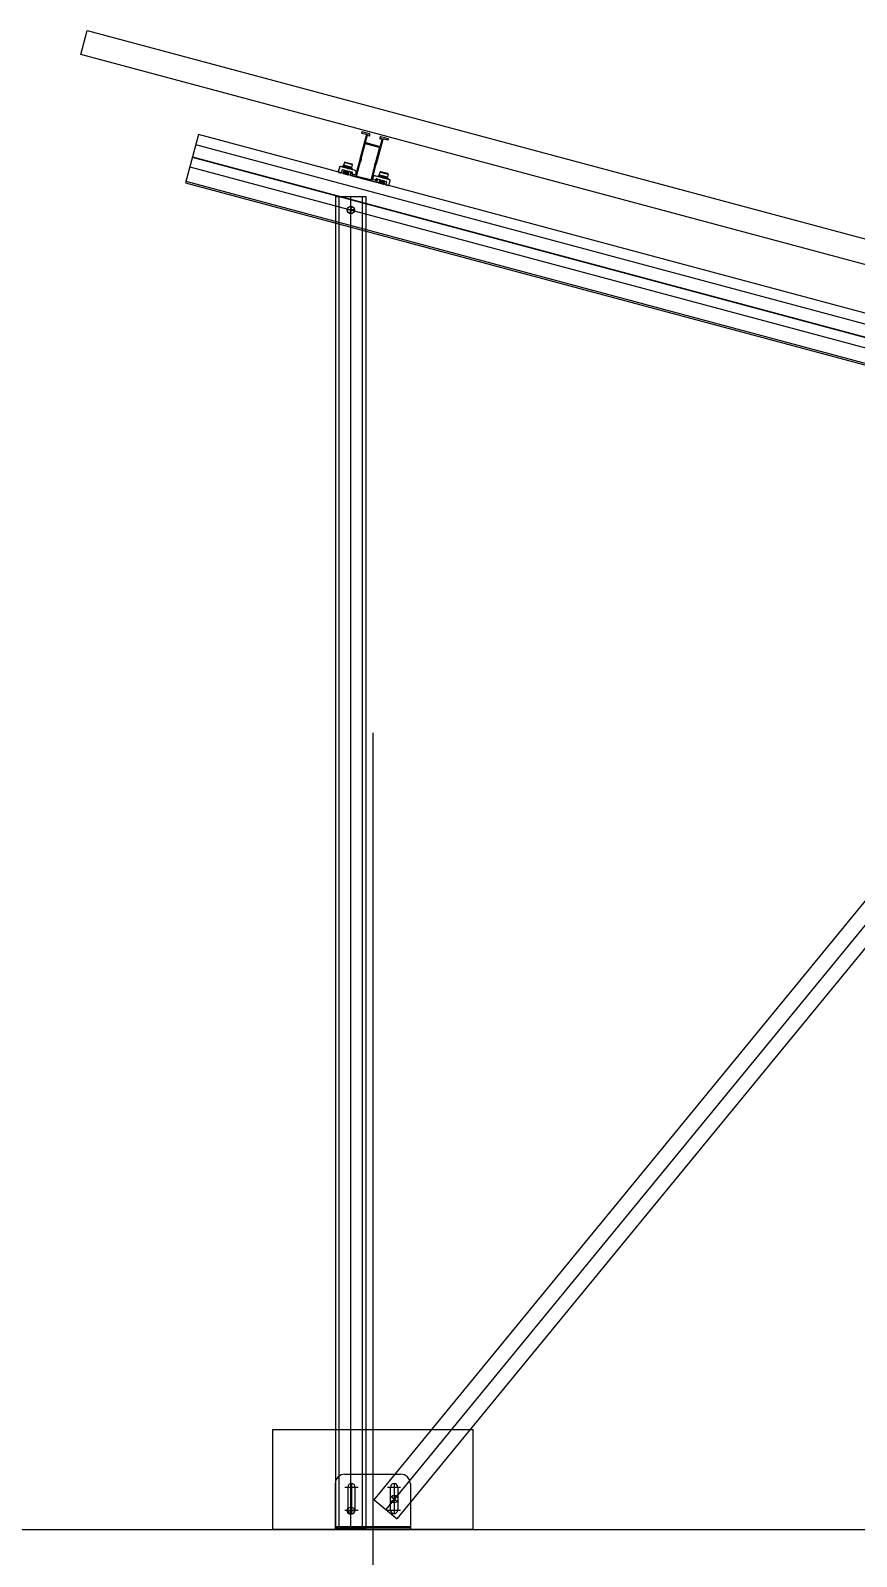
# Model space of a CAD drawing. Header units: millimetres. Extents: x -981 to 40050, y -7777 to 26000.
# Drawn here: x 18991 to 20228, y -6040 to -3753 of the extents above; entities that cross this region are included whole.
import ezdxf

# ---------------------------------------------------------------- set-up
doc = ezdxf.new("R2010")
doc.units = ezdxf.units.MM
doc.layers.add('SECTION', color=7, linetype='Continuous')

# ---------------------------------------------------------------- blocks, each defined once
blk = doc.blocks.new('TCR_PWA_TANK_ROOF_40X26_240_SIDE_SECTION')
for points in [[(5075.5, 2246.6), (7277.8, 1656.5), (7268.2, 1620.8), (5065.9, 2210.9), (5075.5, 2246.6)], [(5222.7, 2018.2), (9086.4, 982.9), (9105.8, 1055.4), (5242.1, 2090.7), (5222.7, 2018.2)], [(5494, 2090.7), (5484.1, 2053.6), (5484.1, 2053.5), (5484.2, 2053.5), (5484.3, 2053.4), (5484.3, 2053.4), (5484.3, 2053.3), (5484.3, 2053.2), (5484.3, 2053.1), (5484.2, 2053.1), (5484.1, 2053), (5484.1, 2053), (5484, 2053), (5483.9, 2053), (5478, 2031.1), (5477.9, 2030.7), (5477.6, 2030.5), (5477.2, 2030.3), (5476.8, 2030.4), (5473.2, 2031.3), (5473, 2031.4), (5472.8, 2031.5), (5472.7, 2031.7), (5472.5, 2031.8), (5472.5, 2032), (5472.4, 2032.2), (5472.4, 2032.4), (5472.4, 2032.6), (5472.7, 2033.5), (5472.7, 2033.6), (5472.7, 2033.7), (5472.7, 2033.8), (5472.7, 2033.9), (5472.6, 2034), (5472.5, 2034.1), (5472.4, 2034.1), (5472.3, 2034.2), (5471.4, 2034.4), (5471.3, 2034.4), (5471.2, 2034.4), (5471.1, 2034.4), (5471, 2034.4), (5470.9, 2034.3), (5470.9, 2034.2), (5470.8, 2034.1), (5470.8, 2034.1), (5469.9, 2030.7), (5469.8, 2030.5), (5469.8, 2030.3), (5469.9, 2030.1), (5470, 2029.9), (5470.1, 2029.8), (5470.2, 2029.6), (5470.4, 2029.5), (5470.6, 2029.5), (5508.6, 2019.3), (5508.8, 2019.2), (5509, 2019.2), (5509.2, 2019.3), (5509.4, 2019.4), (5509.5, 2019.5), (5509.7, 2019.6), (5509.8, 2019.8), (5509.9, 2020), (5510.8, 2023.3), (5510.8, 2023.5), (5510.7, 2023.7), (5510.6, 2023.9), (5510.4, 2024), (5509.4, 2024.2), (5509.3, 2024.2), (5509.2, 2024.2), (5509.2, 2024.2), (5509.1, 2024.2), (5509, 2024.1), (5508.9, 2024), (5508.9, 2024), (5508.8, 2023.9), (5508.6, 2022.9), (5508.4, 2022.5), (5508.1, 2022.3), (5507.7, 2022.2), (5507.3, 2022.2), (5503.7, 2023.2), (5503.5, 2023.2), (5503.3, 2023.3), (5503.2, 2023.5), (5503.1, 2023.6), (5503, 2023.8), (5502.9, 2024), (5502.9, 2024.2), (5503, 2024.4), (5508.8, 2046.3), (5508.7, 2046.4), (5508.7, 2046.5), (5508.6, 2046.6), (5508.6, 2046.7), (5508.7, 2046.8), (5508.8, 2046.9), (5508.9, 2046.9), (5509, 2046.9), (5518.9, 2084), (5519, 2084.2), (5519.2, 2084.3), (5519.4, 2084.4), (5519.5, 2084.3), (5526.1, 2082.6), (5526.3, 2082.6), (5526.5, 2082.6), (5526.6, 2082.8), (5526.7, 2082.9), (5526.9, 2083.7), (5526.9, 2083.9), (5526.9, 2084.1), (5526.8, 2084.2), (5526.6, 2084.3), (5515.6, 2087.3), (5515.2, 2087.3), (5514.8, 2087.2), (5514.5, 2086.9), (5514.3, 2086.6), (5513.9, 2085), (5513.9, 2084.9), (5513.9, 2084.8), (5513.9, 2084.7), (5514, 2084.6), (5514, 2084.6), (5514.1, 2084.5), (5514.2, 2084.4), (5514.3, 2084.4), (5514.9, 2084.3), (5514.9, 2084.2), (5515, 2084.3), (5515, 2084.3), (5515.1, 2084.3), (5515.1, 2084.3), (5515.2, 2084.4), (5515.2, 2084.4), (5515.2, 2084.5), (5515.3, 2084.7), (5515.3, 2084.7), (5515.3, 2084.8), (5515.4, 2084.8), (5515.4, 2084.8), (5515.5, 2084.9), (5515.5, 2084.9), (5515.6, 2084.9), (5515.6, 2084.9), (5516.8, 2084.6), (5517, 2084.5), (5517.1, 2084.3), (5517.2, 2084.2), (5517.2, 2084), (5514.4, 2073.6), (5514.3, 2073.4), (5514.2, 2073.3), (5514.1, 2073.1), (5513.9, 2073), (5513.8, 2072.9), (5513.6, 2072.9), (5513.4, 2072.9), (5513.2, 2072.9), (5493.5, 2078.2), (5493.3, 2078.3), (5493.1, 2078.4), (5493, 2078.5), (5492.9, 2078.7), (5492.8, 2078.8), (5492.7, 2079), (5492.7, 2079.2), (5492.8, 2079.4), (5495.5, 2089.7), (5495.6, 2089.9), (5495.8, 2090.1), (5495.9, 2090.1), (5496.1, 2090.1), (5497.3, 2089.8), (5497.4, 2089.7), (5497.5, 2089.7), (5497.5, 2089.5), (5497.5, 2089.4), (5497.5, 2089.2), (5497.5, 2089.1), (5497.5, 2089), (5497.6, 2088.9), (5497.7, 2088.9), (5498.3, 2088.7), (5498.5, 2088.7), (5498.6, 2088.8), (5498.8, 2088.9), (5498.9, 2089.1), (5499.3, 2090.6), (5499.3, 2090.8), (5499.3, 2091), (5499.3, 2091.2), (5499.2, 2091.4), (5499.1, 2091.5), (5498.9, 2091.7), (5498.8, 2091.8), (5498.6, 2091.8), (5487.6, 2094.8), (5487.5, 2094.8), (5487.4, 2094.8), (5487.3, 2094.8), (5487.2, 2094.7), (5487.1, 2094.7), (5487, 2094.6), (5487, 2094.5), (5486.9, 2094.4), (5486.7, 2093.7), (5486.7, 2093.5), (5486.8, 2093.3), (5486.9, 2093.1), (5487.1, 2093), (5493.7, 2091.3), (5493.8, 2091.2), (5494, 2091.1), (5494, 2090.9), (5494, 2090.7)], [(5238.1, 2075.7), (9101.8, 1040.4)], [(5508.3, 2049.9), (5513.8, 2070.3), (5513.8, 2070.5), (5513.8, 2070.6), (5513.8, 2070.8), (5513.7, 2071), (5513.6, 2071.2), (5513.4, 2071.3), (5513.3, 2071.4), (5513.1, 2071.5), (5492.8, 2076.9), (5492.4, 2076.9), (5492.1, 2076.8), (5491.8, 2076.6), (5491.6, 2076.2), (5486.1, 2055.8), (5486.2, 2054.3), (5485.9, 2052.8), (5485.4, 2051.3), (5484.6, 2050), (5479.1, 2029.7), (5479.1, 2029.6), (5479.1, 2029.4), (5479.2, 2029.2), (5479.2, 2029), (5479.4, 2028.8), (5479.5, 2028.7), (5479.7, 2028.6), (5479.8, 2028.5), (5500.1, 2023.1), (5500.5, 2023.1), (5500.9, 2023.2), (5501.2, 2023.4), (5501.4, 2023.8), (5506.8, 2044.1), (5506.7, 2045.6), (5507, 2047.1), (5507.5, 2048.6), (5508.3, 2049.9)], [(5229.2, 2042.4), (9092.9, 1007.1)], [(5233.1, 2056.9), (9096.8, 1021.6)], [(5233.2, 2057.3), (9096.9, 1022.1)], [(5452, 2035.5), (5452.1, 2035.7)], [(5452, 2035.5), (5452, 2034.9), (5452.1, 2034.3), (5452.5, 2033.9), (5453.1, 2033.6)], [(5452.3, 2035.9), (5452.2, 2035.9), (5452.2, 2035.9), (5452.1, 2035.8), (5452.1, 2035.7)], [(5452.3, 2035.9), (5452.5, 2036), (5452.6, 2036.1), (5452.7, 2036.2), (5452.7, 2036.3), (5452.8, 2036.5), (5452.7, 2036.6), (5452.7, 2036.7), (5452.6, 2036.8)], [(5452.4, 2037.1), (5452.7, 2038.1)], [(5452.4, 2037.1), (5452.4, 2037.1), (5452.5, 2037), (5452.5, 2036.9), (5452.6, 2036.8)], [(5453, 2038.3), (5452.9, 2038.3), (5452.8, 2038.3), (5452.7, 2038.2), (5452.7, 2038.1)], [(5453, 2038.3), (5453.1, 2038.4), (5453.2, 2038.5), (5453.3, 2038.6), (5453.4, 2038.7), (5453.4, 2038.9), (5453.4, 2039), (5453.3, 2039.1), (5453.2, 2039.2)], [(5453.1, 2039.6), (5453.4, 2040.5)], [(5453.1, 2039.6), (5453.1, 2039.5), (5453.1, 2039.4), (5453.1, 2039.3), (5453.2, 2039.2)], [(5453.6, 2040.8), (5453.5, 2040.7), (5453.4, 2040.7), (5453.4, 2040.6), (5453.4, 2040.5)], [(5453.6, 2040.8), (5453.8, 2040.8), (5453.9, 2040.9), (5454, 2041), (5454, 2041.1), (5454, 2041.3), (5454, 2041.4), (5454, 2041.6), (5453.8, 2041.7)], [(5453.7, 2042), (5453.8, 2042.2)], [(5453.7, 2042), (5453.7, 2041.9), (5453.7, 2041.8), (5453.8, 2041.7), (5453.8, 2041.7)], [(5455, 2042.9), (5454.8, 2043), (5454.6, 2043), (5454.5, 2042.9), (5454.3, 2042.8), (5454.1, 2042.7), (5454, 2042.6), (5453.9, 2042.4), (5453.8, 2042.2)], [(5476.3, 2037.2), (5455, 2042.9)], [(5457.7, 2037.6), (5456.8, 2034.2)], [(5457.7, 2043.1), (5457.5, 2042.5)], [(5457.5, 2042.5), (5457.5, 2042.4), (5457.5, 2042.3), (5457.6, 2042.3), (5457.6, 2042.2)], [(5457.5, 2042.5), (5473, 2038.3)], [(5457.7, 2043.2), (5457.7, 2043.2), (5457.7, 2043.2), (5457.7, 2043.1), (5457.7, 2043.1), (5457.7, 2043.1), (5457.7, 2043.1), (5457.7, 2043.1), (5457.7, 2043.1)], [(5457.9, 2043.2), (5457.9, 2043.2), (5457.9, 2043.2), (5457.8, 2043.2), (5457.8, 2043.2), (5457.8, 2043.2), (5457.8, 2043.2), (5457.8, 2043.2), (5457.7, 2043.2)], [(5473.1, 2039.1), (5457.7, 2043.2)], [(5473.1, 2038.9), (5457.7, 2043.1)], [(5458.3, 2037.9), (5458.2, 2037.9), (5458.1, 2037.9), (5458.1, 2037.9), (5458, 2037.9), (5457.9, 2037.8), (5457.8, 2037.7), (5457.8, 2037.6), (5457.7, 2037.6)], [(5473, 2039.2), (5457.9, 2043.2)], [(5472.8, 2034), (5458.3, 2037.9)], [(5459.9, 2044.5), (5459.4, 2043)], [(5459.4, 2043), (5459.4, 2042.9), (5459.5, 2042.8), (5459.5, 2042.8), (5459.6, 2042.7)], [(5459.4, 2043), (5465.4, 2041.4)], [(5461.1, 2048.7), (5459.7, 2044.8)], [(5472.2, 2041.4), (5459.7, 2044.8)], [(5460.5, 2035.8), (5459.8, 2035.6)], [(5459.8, 2035.6), (5459.8, 2035.5)], [(5459.8, 2035.6), (5467.5, 2033.6)], [(5459.8, 2035.5), (5460.3, 2035)], [(5459.8, 2035.5), (5467.5, 2033.4)], [(5460.1, 2044.7), (5460.1, 2044.7), (5460, 2044.7), (5460, 2044.7), (5460, 2044.7), (5459.9, 2044.6), (5459.9, 2044.6), (5459.9, 2044.6), (5459.9, 2044.5)], [(5465.8, 2042.9), (5459.9, 2044.5)], [(5460.7, 2036.6), (5460, 2036.4)], [(5460, 2036.4), (5460, 2036.3)], [(5460, 2036.4), (5467.7, 2034.4)], [(5460, 2036.3), (5460.5, 2035.8)], [(5460, 2036.3), (5467.7, 2034.2)], [(5460.6, 2037.3), (5460.2, 2037.2)], [(5460.2, 2037.2), (5460.2, 2037.1)], [(5460.2, 2037.2), (5468, 2035.1)], [(5460.2, 2037.1), (5460.7, 2036.6)], [(5460.2, 2037.1), (5467.9, 2035)], [(5460.5, 2035.8), (5467.1, 2034.1)], [(5460.7, 2036.6), (5467.3, 2034.8)], [(5462.3, 2049.3), (5461.9, 2049.3), (5461.6, 2049.2), (5461.3, 2049), (5461.1, 2048.7)], [(5472.9, 2045.5), (5461.1, 2048.7)], [(5462.3, 2049.3), (5472.2, 2046.6)], [(5464.9, 2040.3), (5464.9, 2040.2), (5464.9, 2040.1), (5465, 2040), (5465.1, 2039.9), (5465.2, 2039.9), (5465.3, 2040), (5465.4, 2040), (5465.5, 2040.1)], [(5464.9, 2040.2), (5465.4, 2040)], [(5465, 2040), (5465.3, 2039.9)], [(5465.4, 2041.4), (5465.4, 2041.4), (5465.4, 2041.4), (5465.4, 2041.4), (5465.4, 2041.3), (5465.4, 2041.3), (5465.4, 2041.3), (5465.4, 2041.3), (5465.4, 2041.3), (5465.3, 2041.3), (5465.3, 2041.3), (5465.3, 2041.3), (5465.3, 2041.3), (5465.3, 2041.3), (5465.3, 2041.2), (5465.3, 2041.2), (5465.3, 2041.2), (5465.3, 2041.2), (5465.3, 2041.2), (5465.2, 2041.2), (5465.2, 2041.2)], [(5465.4, 2041.4), (5465.8, 2042.9)], [(5465.7, 2041.1), (5465.7, 2041.1), (5465.7, 2041.1), (5465.7, 2041.1), (5465.7, 2041.1), (5465.7, 2041.1), (5465.7, 2041.1), (5465.8, 2041.1), (5465.8, 2041.1), (5465.8, 2041.2), (5465.8, 2041.2), (5465.8, 2041.2), (5465.8, 2041.2), (5465.8, 2041.2), (5465.8, 2041.2), (5465.8, 2041.2), (5465.8, 2041.3), (5465.8, 2041.3), (5465.8, 2041.3), (5465.8, 2041.3), (5465.8, 2041.3)], [(5465.8, 2043.2), (5465.8, 2043.2), (5465.8, 2043.2), (5465.8, 2043.1), (5465.8, 2043.1), (5465.8, 2043.1), (5465.8, 2043.1), (5465.8, 2043.1), (5465.8, 2043.1), (5465.8, 2043.1), (5465.8, 2043.1), (5465.8, 2043), (5465.8, 2043), (5465.8, 2043), (5465.8, 2043), (5465.8, 2043), (5465.8, 2043), (5465.8, 2043), (5465.8, 2043), (5465.8, 2042.9), (5465.8, 2042.9)], [(5465.8, 2041.3), (5466.3, 2042.8)], [(5465.8, 2041.3), (5471.5, 2039.8)], [(5466.3, 2042.8), (5466.3, 2042.8), (5466.3, 2042.9), (5466.3, 2042.9), (5466.3, 2042.9), (5466.3, 2042.9), (5466.3, 2042.9), (5466.3, 2042.9), (5466.3, 2042.9), (5466.3, 2043), (5466.3, 2043), (5466.3, 2043), (5466.3, 2043), (5466.2, 2043), (5466.2, 2043), (5466.2, 2043), (5466.2, 2043), (5466.2, 2043), (5466.2, 2043), (5466.2, 2043), (5466.2, 2043)], [(5471.9, 2041.3), (5466.3, 2042.8)], [(5468, 2035.1), (5467.7, 2035.4)], [(5471.3, 2039.6), (5471.3, 2039.6), (5471.4, 2039.6), (5471.4, 2039.6), (5471.4, 2039.6), (5471.5, 2039.7), (5471.5, 2039.7), (5471.5, 2039.7), (5471.5, 2039.8)], [(5471.5, 2039.8), (5471.9, 2041.3)], [(5471.9, 2041.3), (5471.9, 2041.4), (5471.9, 2041.5), (5471.9, 2041.5), (5471.8, 2041.5)], [(5472.9, 2045.5), (5472.9, 2045.8), (5472.8, 2046.2), (5472.6, 2046.4), (5472.2, 2046.6)], [(5472.2, 2041.4), (5472.9, 2045.5)], [(5472.7, 2038.2), (5472.7, 2038.2), (5472.8, 2038.2), (5472.8, 2038.2), (5472.9, 2038.2), (5472.9, 2038.2), (5472.9, 2038.3), (5472.9, 2038.3), (5473, 2038.3)], [(5473.1, 2039.1), (5473.1, 2039.1), (5473.1, 2039.1), (5473, 2039.1), (5473, 2039.1), (5473, 2039.1), (5473, 2039.2), (5473, 2039.2), (5473, 2039.2)], [(5473, 2038.3), (5473.1, 2038.9)], [(5473.1, 2038.9), (5473.1, 2038.9), (5473.1, 2039), (5473.1, 2039), (5473.1, 2039), (5473.1, 2039), (5473.1, 2039), (5473.1, 2039.1), (5473.1, 2039.1)], [(5478.4, 2033.6), (5478.5, 2034.8), (5478.1, 2035.8), (5477.3, 2036.7), (5476.3, 2037.2)], [(5223.4, 2020.6), (9087.1, 985.4)], [(5453.1, 2033.6), (5455, 2033.1)], [(5455, 2033.1), (5455.3, 2033.1), (5455.6, 2033.1), (5455.9, 2033.1), (5456.1, 2033.3), (5456.4, 2033.4), (5456.6, 2033.6), (5456.7, 2033.9), (5456.8, 2034.2)], [(5459, 2032.5), (5458.9, 2032.4)], [(5458.9, 2032.4), (5459.4, 2031.9)], [(5458.9, 2032.4), (5466.7, 2030.3)], [(5459.6, 2032.7), (5459, 2032.5)], [(5459, 2032.5), (5466.7, 2030.4)], [(5459.2, 2033.3), (5459.1, 2033.2)], [(5459.1, 2033.2), (5459.6, 2032.7)], [(5459.1, 2033.2), (5466.9, 2031.1)], [(5459.8, 2033.5), (5459.2, 2033.3)], [(5459.2, 2033.3), (5466.9, 2031.2)], [(5460, 2034.3), (5459.4, 2034.1)], [(5459.4, 2034.1), (5459.4, 2033.9)], [(5459.4, 2034.1), (5467.1, 2032)], [(5459.4, 2033.9), (5459.8, 2033.5)], [(5459.4, 2033.9), (5467.1, 2031.9)], [(5460.3, 2035), (5459.6, 2034.9)], [(5459.6, 2034.9), (5459.6, 2034.7)], [(5459.6, 2034.9), (5467.3, 2032.8)], [(5459.6, 2034.7), (5460, 2034.3)], [(5459.6, 2034.7), (5467.3, 2032.7)], [(5459.6, 2032.7), (5466.2, 2030.9)], [(5459.8, 2033.5), (5466.4, 2031.7)], [(5460, 2034.3), (5466.6, 2032.5)], [(5460.3, 2035), (5466.8, 2033.3)], [(5466.1, 2030.1), (5466.7, 2030.3)], [(5466.2, 2030.9), (5466.9, 2031.1)], [(5466.7, 2030.4), (5466.2, 2030.9)], [(5466.4, 2031.7), (5467.1, 2031.9)], [(5466.9, 2031.2), (5466.4, 2031.7)], [(5466.6, 2032.5), (5467.3, 2032.7)], [(5467.1, 2032), (5466.6, 2032.5)], [(5466.7, 2030.3), (5466.7, 2030.4)], [(5466.8, 2033.3), (5467.5, 2033.4)], [(5467.3, 2032.8), (5466.8, 2033.3)], [(5466.9, 2031.1), (5466.9, 2031.2)], [(5467.1, 2034.1), (5467.7, 2034.2)], [(5467.5, 2033.6), (5467.1, 2034.1)], [(5467.1, 2031.9), (5467.1, 2032)], [(5467.3, 2034.8), (5467.9, 2035)], [(5467.7, 2034.4), (5467.3, 2034.8)], [(5467.3, 2032.7), (5467.3, 2032.8)], [(5467.5, 2033.4), (5467.5, 2033.6)], [(5467.7, 2034.2), (5467.7, 2034.4)], [(5467.9, 2035), (5468, 2035.1)], [(5470, 2031), (5470.8, 2034.1)], [(5471.4, 2034.4), (5471.3, 2034.4), (5471.2, 2034.4), (5471.1, 2034.4), (5471, 2034.4), (5470.9, 2034.3), (5470.9, 2034.2), (5470.8, 2034.1), (5470.8, 2034.1)], [(5472.7, 2033.5), (5472.7, 2033.7), (5472.7, 2033.9), (5472.5, 2034.1), (5472.3, 2034.2)], [(5472.7, 2033.5), (5472.4, 2032.6)], [(5472.4, 2032.6), (5472.4, 2032.2), (5472.5, 2031.8), (5472.8, 2031.5), (5473.2, 2031.3)], [(5473.2, 2033.4), (5473.2, 2033.6), (5473.1, 2033.8), (5473, 2033.9), (5472.8, 2034)], [(5472.8, 2032), (5473.2, 2033.4)], [(5472.8, 2032), (5472.8, 2031.9), (5472.8, 2031.8), (5472.8, 2031.6), (5472.8, 2031.5)], [(5473.2, 2031.3), (5476.8, 2030.4)], [(5476.8, 2030.4), (5477, 2030.3), (5477.2, 2030.3), (5477.4, 2030.4), (5477.6, 2030.5), (5477.7, 2030.6), (5477.9, 2030.7), (5478, 2030.9), (5478, 2031.1)], [(5477.6, 2030.7), (5477.6, 2030.5), (5477.5, 2030.4)], [(5478.4, 2033.6), (5477.6, 2030.7)], [(5503, 2024.4), (5502.9, 2024.2), (5502.9, 2024), (5503, 2023.8), (5503.1, 2023.6), (5503.2, 2023.5), (5503.3, 2023.3), (5503.5, 2023.2), (5503.7, 2023.2)], [(5503.9, 2026.7), (5503.1, 2023.8)], [(5503.1, 2023.8), (5503.1, 2023.6), (5503.1, 2023.6)], [(5507.3, 2022.2), (5503.7, 2023.2)], [(5507.6, 2028.9), (5506.4, 2028.9), (5505.3, 2028.6), (5504.4, 2027.8), (5503.9, 2026.7)], [(5507.3, 2022.2), (5507.7, 2022.2), (5508.1, 2022.3), (5508.4, 2022.5), (5508.6, 2022.9)], [(5507.6, 2028.9), (5528.8, 2023.2)], [(5507.8, 2022.2), (5507.8, 2022.3), (5507.9, 2022.3), (5507.9, 2022.4), (5508, 2022.5)], [(5508, 2022.5), (5508.3, 2024)], [(5509, 2024.3), (5508.8, 2024.4), (5508.6, 2024.3), (5508.4, 2024.2), (5508.3, 2024)], [(5508.8, 2023.9), (5508.6, 2022.9)], [(5509.4, 2024.2), (5509.2, 2024.2), (5509.1, 2024.2), (5508.9, 2024), (5508.8, 2023.9)], [(5509, 2024.3), (5523.4, 2020.5)], [(5509.9, 2020), (5510.8, 2023.3)], [(5510.8, 2023.3), (5510.8, 2023.4), (5510.8, 2023.5), (5510.8, 2023.6), (5510.7, 2023.7), (5510.7, 2023.8), (5510.6, 2023.9), (5510.5, 2023.9), (5510.4, 2024)], [(5511, 2028.1), (5511.2, 2028.7)], [(5511, 2028.1), (5511, 2028.1), (5511, 2028.1), (5511, 2028), (5511, 2028), (5511.1, 2028), (5511.1, 2027.9), (5511.1, 2027.9), (5511.2, 2027.9)], [(5526.5, 2024), (5511, 2028.1)], [(5511.2, 2028.7), (5511.2, 2028.7), (5511.2, 2028.8), (5511.2, 2028.8), (5511.2, 2028.8), (5511.2, 2028.8), (5511.2, 2028.8), (5511.2, 2028.8), (5511.3, 2028.8)], [(5511.2, 2028.7), (5526.6, 2024.6)], [(5511.3, 2028.8), (5511.3, 2028.9), (5511.3, 2028.9), (5511.3, 2028.9), (5511.3, 2028.9), (5511.4, 2028.9), (5511.4, 2028.9), (5511.4, 2028.9), (5511.4, 2028.9)], [(5511.3, 2028.8), (5526.6, 2024.7)], [(5511.4, 2028.9), (5526.5, 2024.8)], [(5512.4, 2018), (5512.5, 2018.2)], [(5512.9, 2017.6), (5512.4, 2018)], [(5520.2, 2016), (5512.4, 2018)], [(5512.5, 2018.2), (5513.1, 2018.3)], [(5520.2, 2016.1), (5512.5, 2018.2)], [(5512.7, 2019), (5513.3, 2019.1)], [(5512.7, 2018.8), (5512.7, 2019)], [(5520.4, 2016.9), (5512.7, 2019)], [(5513.1, 2018.3), (5512.7, 2018.8)], [(5520.4, 2016.8), (5512.7, 2018.8)], [(5512.9, 2019.7), (5513.6, 2019.9)], [(5512.9, 2019.6), (5512.9, 2019.7)], [(5520.6, 2017.7), (5512.9, 2019.7)], [(5513.3, 2019.1), (5512.9, 2019.6)], [(5520.6, 2017.5), (5512.9, 2019.6)], [(5513, 2028.7), (5513.4, 2030.2)], [(5513, 2028.7), (5513, 2028.6), (5513, 2028.6), (5513, 2028.5), (5513, 2028.5), (5513, 2028.5), (5513, 2028.4), (5513.1, 2028.4), (5513.1, 2028.4)], [(5518.6, 2027.1), (5513, 2028.7)], [(5513.1, 2020.5), (5513.8, 2020.7)], [(5513.1, 2020.4), (5513.1, 2020.5)], [(5520.8, 2018.5), (5513.1, 2020.5)], [(5513.6, 2019.9), (5513.1, 2020.4)], [(5520.8, 2018.3), (5513.1, 2020.4)], [(5519.7, 2016.6), (5513.1, 2018.3)], [(5513.2, 2030.5), (5514.6, 2034.3)], [(5513.2, 2030.5), (5525.7, 2027.1)], [(5513.3, 2021.3), (5514, 2021.5)], [(5513.3, 2021.2), (5513.3, 2021.3)], [(5521, 2019.2), (5513.3, 2021.3)], [(5513.8, 2020.7), (5513.3, 2021.2)], [(5521, 2019.1), (5513.3, 2021.2)], [(5519.9, 2017.4), (5513.3, 2019.1)], [(5513.6, 2030.3), (5513.5, 2030.3), (5513.5, 2030.3), (5513.4, 2030.3), (5513.4, 2030.2)], [(5513.4, 2030.2), (5519.1, 2028.7)], [(5513.5, 2022.1), (5514.2, 2022.3)], [(5513.5, 2022), (5513.5, 2022.1)], [(5521.3, 2020), (5513.5, 2022.1)], [(5514, 2021.5), (5513.5, 2022)], [(5521.2, 2019.9), (5513.5, 2022)], [(5520.2, 2018.1), (5513.6, 2019.9)], [(5513.7, 2022.9), (5514.1, 2023)], [(5513.7, 2022.7), (5513.7, 2022.9)], [(5521.5, 2020.8), (5513.7, 2022.9)], [(5514.2, 2022.3), (5513.7, 2022.7)], [(5521.4, 2020.7), (5513.7, 2022.7)], [(5520.4, 2018.9), (5513.8, 2020.7)], [(5520.6, 2019.7), (5514, 2021.5)], [(5520.8, 2020.5), (5514.2, 2022.3)], [(5515.8, 2034.9), (5515.4, 2035), (5515.1, 2034.9), (5514.8, 2034.6), (5514.6, 2034.3)], [(5514.6, 2034.3), (5526.5, 2031.1)], [(5525.7, 2032.3), (5515.8, 2034.9)], [(5518.4, 2026), (5518.4, 2025.8), (5518.4, 2025.7), (5518.5, 2025.6), (5518.6, 2025.6), (5518.7, 2025.6), (5518.8, 2025.6), (5518.9, 2025.7), (5519, 2025.8)], [(5518.9, 2025.7), (5518.4, 2025.8)], [(5518.8, 2025.6), (5518.5, 2025.7)], [(5518.6, 2027.1), (5519.1, 2028.7)], [(5518.7, 2026.9), (5518.7, 2026.9), (5518.7, 2026.9), (5518.7, 2026.9), (5518.7, 2026.9), (5518.7, 2026.9), (5518.6, 2027), (5518.6, 2027), (5518.6, 2027), (5518.6, 2027), (5518.6, 2027), (5518.6, 2027), (5518.6, 2027), (5518.6, 2027.1), (5518.6, 2027.1), (5518.6, 2027.1), (5518.6, 2027.1), (5518.6, 2027.1), (5518.6, 2027.1), (5518.6, 2027.1), (5518.6, 2027.1)], [(5519.1, 2028.7), (5519.1, 2028.7), (5519.1, 2028.7), (5519.1, 2028.7), (5519.1, 2028.7), (5519.1, 2028.7), (5519.1, 2028.8), (5519.1, 2028.8), (5519.1, 2028.8), (5519.1, 2028.8), (5519.1, 2028.8), (5519.1, 2028.8), (5519.1, 2028.8), (5519.1, 2028.8), (5519.2, 2028.8), (5519.2, 2028.8), (5519.2, 2028.8), (5519.2, 2028.8), (5519.2, 2028.8), (5519.2, 2028.8), (5519.2, 2028.8)], [(5519.1, 2027), (5519.5, 2028.6)], [(5519.1, 2027), (5519.1, 2027), (5519.1, 2027), (5519.1, 2027), (5519.1, 2027), (5519.1, 2026.9), (5519.1, 2026.9), (5519.1, 2026.9), (5519.1, 2026.9), (5519.1, 2026.9), (5519.1, 2026.9), (5519.1, 2026.9), (5519.1, 2026.9), (5519.1, 2026.8), (5519.1, 2026.8), (5519.1, 2026.8), (5519.1, 2026.8), (5519.1, 2026.8), (5519.1, 2026.8), (5519.1, 2026.8), (5519.1, 2026.8)], [(5525, 2025.4), (5519.1, 2027)], [(5519.7, 2028.7), (5519.6, 2028.7), (5519.6, 2028.7), (5519.6, 2028.7), (5519.6, 2028.7), (5519.6, 2028.7), (5519.6, 2028.7), (5519.6, 2028.7), (5519.6, 2028.7), (5519.5, 2028.7), (5519.5, 2028.7), (5519.5, 2028.6), (5519.5, 2028.6), (5519.5, 2028.6), (5519.5, 2028.6), (5519.5, 2028.6), (5519.5, 2028.6), (5519.5, 2028.6), (5519.5, 2028.6), (5519.5, 2028.6), (5519.5, 2028.6)], [(5519.5, 2028.6), (5525.4, 2027)], [(5520.2, 2016), (5519.6, 2015.8)], [(5520.4, 2016.8), (5519.7, 2016.6)], [(5519.7, 2016.6), (5520.2, 2016.1)], [(5520.6, 2017.5), (5519.9, 2017.4)], [(5519.9, 2017.4), (5520.4, 2016.9)], [(5520.8, 2018.3), (5520.2, 2018.1)], [(5520.2, 2018.1), (5520.6, 2017.7)], [(5520.2, 2016.1), (5520.2, 2016)], [(5521, 2019.1), (5520.4, 2018.9)], [(5520.4, 2018.9), (5520.8, 2018.5)], [(5520.4, 2016.9), (5520.4, 2016.8)], [(5521.2, 2019.9), (5520.6, 2019.7)], [(5520.6, 2019.7), (5521, 2019.2)], [(5520.6, 2017.7), (5520.6, 2017.5)], [(5521.4, 2020.7), (5520.8, 2020.5)], [(5520.8, 2020.5), (5521.3, 2020)], [(5520.8, 2018.5), (5520.8, 2018.3)], [(5521, 2019.2), (5521, 2019.1)], [(5521.2, 2021.1), (5521.5, 2020.8)], [(5521.3, 2020), (5521.2, 2019.9)], [(5521.5, 2020.8), (5521.4, 2020.7)], [(5522.9, 2016.5), (5522.8, 2016.2), (5522.9, 2015.9), (5522.9, 2015.6), (5523, 2015.3), (5523.2, 2015.1), (5523.4, 2014.9), (5523.7, 2014.7), (5524, 2014.6)], [(5523.8, 2019.8), (5522.9, 2016.5)], [(5523.8, 2019.8), (5523.8, 2019.9), (5523.8, 2020), (5523.8, 2020.1), (5523.8, 2020.2), (5523.7, 2020.3), (5523.6, 2020.4), (5523.5, 2020.4), (5523.4, 2020.5)], [(5525.9, 2014.1), (5524, 2014.6)], [(5524.8, 2025.3), (5524.9, 2025.3), (5524.9, 2025.3), (5525, 2025.3), (5525, 2025.4)], [(5525.4, 2027), (5525, 2025.4)], [(5525.4, 2027), (5525.5, 2027), (5525.5, 2027), (5525.4, 2027.1), (5525.4, 2027.1), (5525.4, 2027.1), (5525.4, 2027.2), (5525.3, 2027.2), (5525.3, 2027.2)], [(5526.5, 2031.1), (5526.4, 2031.5), (5526.3, 2031.8), (5526.1, 2032.1), (5525.7, 2032.3)], [(5526.5, 2031.1), (5525.7, 2027.1)], [(5525.9, 2014.1), (5526.5, 2014.1), (5527, 2014.3), (5527.5, 2014.6), (5527.7, 2015.2)], [(5526.2, 2023.9), (5526.3, 2023.9), (5526.4, 2023.9), (5526.4, 2023.9), (5526.5, 2024)], [(5526.5, 2024.8), (5526.5, 2024.8), (5526.5, 2024.8), (5526.5, 2024.8), (5526.6, 2024.8), (5526.6, 2024.8), (5526.6, 2024.8), (5526.6, 2024.7), (5526.6, 2024.7)], [(5526.6, 2024.6), (5526.5, 2024)], [(5526.6, 2024.7), (5526.6, 2024.7), (5526.6, 2024.7), (5526.6, 2024.7), (5526.6, 2024.6), (5526.6, 2024.6), (5526.6, 2024.6), (5526.6, 2024.6), (5526.6, 2024.6)], [(5527.9, 2016.6), (5527.8, 2016.6), (5527.7, 2016.5), (5527.6, 2016.4), (5527.5, 2016.3), (5527.5, 2016.1), (5527.5, 2016), (5527.6, 2015.8), (5527.7, 2015.7)], [(5527.8, 2015.4), (5527.8, 2015.5), (5527.8, 2015.6), (5527.7, 2015.7), (5527.7, 2015.7)], [(5527.7, 2015.2), (5527.8, 2015.4)], [(5527.9, 2016.6), (5528, 2016.7), (5528.1, 2016.7), (5528.1, 2016.8), (5528.2, 2016.9)], [(5528.6, 2019.1), (5528.4, 2019), (5528.3, 2018.9), (5528.2, 2018.8), (5528.1, 2018.7), (5528.1, 2018.5), (5528.2, 2018.4), (5528.2, 2018.3), (5528.3, 2018.2)], [(5528.2, 2016.9), (5528.4, 2017.8)], [(5528.4, 2017.8), (5528.4, 2017.9), (5528.4, 2018), (5528.4, 2018.1), (5528.3, 2018.2)], [(5528.6, 2019.1), (5528.7, 2019.1), (5528.7, 2019.1), (5528.8, 2019.2), (5528.8, 2019.3)], [(5529.5, 2021.9), (5529.6, 2022.1), (5529.6, 2022.3), (5529.5, 2022.5), (5529.4, 2022.7), (5529.3, 2022.9), (5529.2, 2023), (5529, 2023.1), (5528.8, 2023.2)], [(5529.2, 2021.5), (5529.1, 2021.4), (5528.9, 2021.3), (5528.9, 2021.2), (5528.8, 2021.1), (5528.8, 2021), (5528.8, 2020.8), (5528.9, 2020.7), (5529, 2020.6)], [(5528.8, 2019.3), (5529.1, 2020.3)], [(5529.1, 2020.3), (5529.1, 2020.3), (5529.1, 2020.4), (5529, 2020.5), (5529, 2020.6)], [(5529.2, 2021.5), (5529.3, 2021.5), (5529.4, 2021.5), (5529.4, 2021.6), (5529.5, 2021.7)], [(5529.5, 2021.7), (5529.5, 2021.9)], [(5448, 1.3), (5448, 1997.7), (5493, 1997.7), (5493, 1.3), (5448, 1.3)], [(5453, 1.3), (5453, 1997.7)], [(5470.5, 1.3), (5470.5, 1997.7)], [(5488, 1.3), (5488, 1997.7)], [(5476.6, 1977.7), (5464.5, 1977.7)], [(5464.7, 1979.3), (5476.4, 1976.1)], [(5476, 1977.7), (5475.6, 1975.6), (5474.4, 1973.8), (5472.7, 1972.6), (5470.5, 1972.2), (5468.4, 1972.6), (5466.6, 1973.8), (5465.4, 1975.6), (5465, 1977.7), (5465.4, 1979.8), (5466.6, 1981.6), (5468.4, 1982.8), (5470.5, 1983.2), (5472.7, 1982.8), (5474.4, 1981.6), (5475.6, 1979.8), (5476, 1977.7)], [(5476, 1977.7), (5475.6, 1975.6), (5474.4, 1973.8), (5472.7, 1972.6), (5470.5, 1972.2), (5468.4, 1972.6), (5466.6, 1973.8), (5465.4, 1975.6), (5465, 1977.7), (5465.4, 1979.8), (5466.6, 1981.6), (5468.4, 1982.8), (5470.5, 1983.2), (5472.7, 1982.8), (5474.4, 1981.6), (5475.6, 1979.8), (5476, 1977.7)], [(5469, 1971.9), (5472.1, 1983.5)], [(5470.5, 1983.8), (5470.5, 1971.7)], [(5505.4, 44.6), (6818.1, 1645.1)], [(6835.5, 1630.8), (5522.8, 30.4)], [(5540.2, 16.1), (6852.9, 1616.5)], [(5503.5, 1194.1), (5503.5, -1576)], [(5503.5, 1192.7), (5503.5, -1777.4)], [(5353.5, 150), (5653.5, 150), (5653.5, 0), (5353.5, 0), (5353.5, 150)], [(5461.8, 83.3), (5456.1, 82.2), (5451.5, 79), (5448.3, 74.4), (5447.1, 68.6)], [(5461.8, 83.3), (5456.1, 82.2), (5451.5, 79), (5448.3, 74.4), (5447.1, 68.6)], [(5447.1, 68.6), (5447.1, 0)], [(5447.1, 68.6), (5447.1, 0)], [(5461.8, 83.3), (5545.2, 83.3)], [(5461.8, 83.3), (5545.2, 83.3)], [(5477, 63.7), (5476.6, 65.8), (5475.5, 67.5), (5473.8, 68.7), (5471.7, 69.1), (5469.6, 68.7), (5467.8, 67.5), (5466.7, 65.8), (5466.3, 63.7)], [(5477, 63.7), (5476.6, 65.8), (5475.5, 67.5), (5473.8, 68.7), (5471.7, 69.1), (5469.6, 68.7), (5467.8, 67.5), (5466.7, 65.8), (5466.3, 63.7)], [(5471.7, 69.6), (5471.7, 23.5)], [(5471.7, 69.6), (5471.7, 23.5)], [(5540.8, 63.7), (5540.3, 65.8), (5539.2, 67.5), (5537.5, 68.7), (5535.4, 69.1), (5533.3, 68.7), (5531.6, 67.5), (5530.4, 65.8), (5530, 63.7)], [(5540.8, 63.7), (5540.3, 65.8), (5539.2, 67.5), (5537.5, 68.7), (5535.4, 69.1), (5533.3, 68.7), (5531.6, 67.5), (5530.4, 65.8), (5530, 63.7)], [(5535.4, 69.6), (5535.4, 23.5)], [(5535.4, 69.6), (5535.4, 23.5)], [(5559.9, 68.6), (5558.7, 74.4), (5555.6, 79), (5550.9, 82.2), (5545.2, 83.3)], [(5559.9, 68.6), (5558.7, 74.4), (5555.6, 79), (5550.9, 82.2), (5545.2, 83.3)], [(5559.9, 68.6), (5559.9, 0)], [(5559.9, 68.6), (5559.9, 0)], [(5461.8, 63.7), (5481.5, 63.7)], [(5461.8, 63.7), (5481.5, 63.7)], [(5466.3, 63.7), (5466.3, 29.4)], [(5466.3, 63.7), (5466.3, 29.4)], [(5477, 29.4), (5477, 63.7)], [(5477, 29.4), (5477, 63.7)], [(5525.6, 63.7), (5545.2, 63.7)], [(5525.6, 63.7), (5545.2, 63.7)], [(5541.5, 40.9), (5529.5, 50.8)], [(5530, 29.4), (5530, 63.7)], [(5530, 29.4), (5530, 63.7)], [(5541, 45.8), (5540.6, 43.7), (5539.4, 41.9), (5537.7, 40.8), (5535.5, 40.3), (5533.4, 40.8), (5531.6, 41.9), (5530.4, 43.7), (5530, 45.8), (5530.4, 48), (5531.6, 49.7), (5533.4, 50.9), (5535.5, 51.3), (5537.7, 50.9), (5539.4, 49.7), (5540.6, 48), (5541, 45.8)], [(5530.5, 39.8), (5540.4, 51.8)], [(5540.8, 63.7), (5540.8, 29.4)], [(5540.8, 63.7), (5540.8, 29.4)], [(5461.8, 29.4), (5481.5, 29.4)], [(5461.8, 29.4), (5481.5, 29.4)], [(5476.6, 28.3), (5464.5, 28.3)], [(5476, 28.3), (5475.6, 26.2), (5474.4, 24.4), (5472.7, 23.3), (5470.5, 22.8), (5468.4, 23.3), (5466.6, 24.4), (5465.4, 26.2), (5465, 28.3), (5465.4, 30.5), (5466.6, 32.2), (5468.4, 33.4), (5470.5, 33.8), (5472.7, 33.4), (5474.4, 32.2), (5475.6, 30.5), (5476, 28.3)], [(5466.3, 29.4), (5466.7, 27.3), (5467.8, 25.6), (5469.6, 24.4), (5471.7, 24), (5473.8, 24.4), (5475.5, 25.6), (5476.6, 27.3), (5477, 29.4)], [(5466.3, 29.4), (5466.7, 27.3), (5467.8, 25.6), (5469.6, 24.4), (5471.7, 24), (5473.8, 24.4), (5475.5, 25.6), (5476.6, 27.3), (5477, 29.4)], [(5470.5, 22.3), (5470.5, 34.4)], [(5505.4, 44.6), (5540.2, 16.1)], [(5525.6, 29.4), (5545.2, 29.4)], [(5525.6, 29.4), (5545.2, 29.4)], [(5530, 29.4), (5530.4, 27.3), (5531.6, 25.6), (5533.3, 24.4), (5535.4, 24), (5537.5, 24.4), (5539.2, 25.6), (5540.3, 27.3), (5540.8, 29.4)], [(5530, 29.4), (5530.4, 27.3), (5531.6, 25.6), (5533.3, 24.4), (5535.4, 24), (5537.5, 24.4), (5539.2, 25.6), (5540.3, 27.3), (5540.8, 29.4)], [(-643.7, 0), (9780.1, 0)], [(5628.5, 0), (5378.5, 0)], [(5447.1, 4.7), (5559.9, 4.7)], [(5447.1, 4.7), (5559.9, 4.7)], [(5447.1, 3.4), (5559.9, 3.4)], [(5447.1, 3.4), (5559.9, 3.4)], [(5447.1, 0), (5559.9, 0)], [(5447.1, 0), (5559.9, 0)]]:
    blk.add_lwpolyline(points)

msp = doc.modelspace()

# ---------------------------------------------------------------- block references
at = {"layer": 'SECTION'}
msp.add_blockref('TCR_PWA_TANK_ROOF_40X26_240_SIDE_SECTION', (14000, -6000), dxfattribs=at)

doc.saveas('drawing.dxf')
